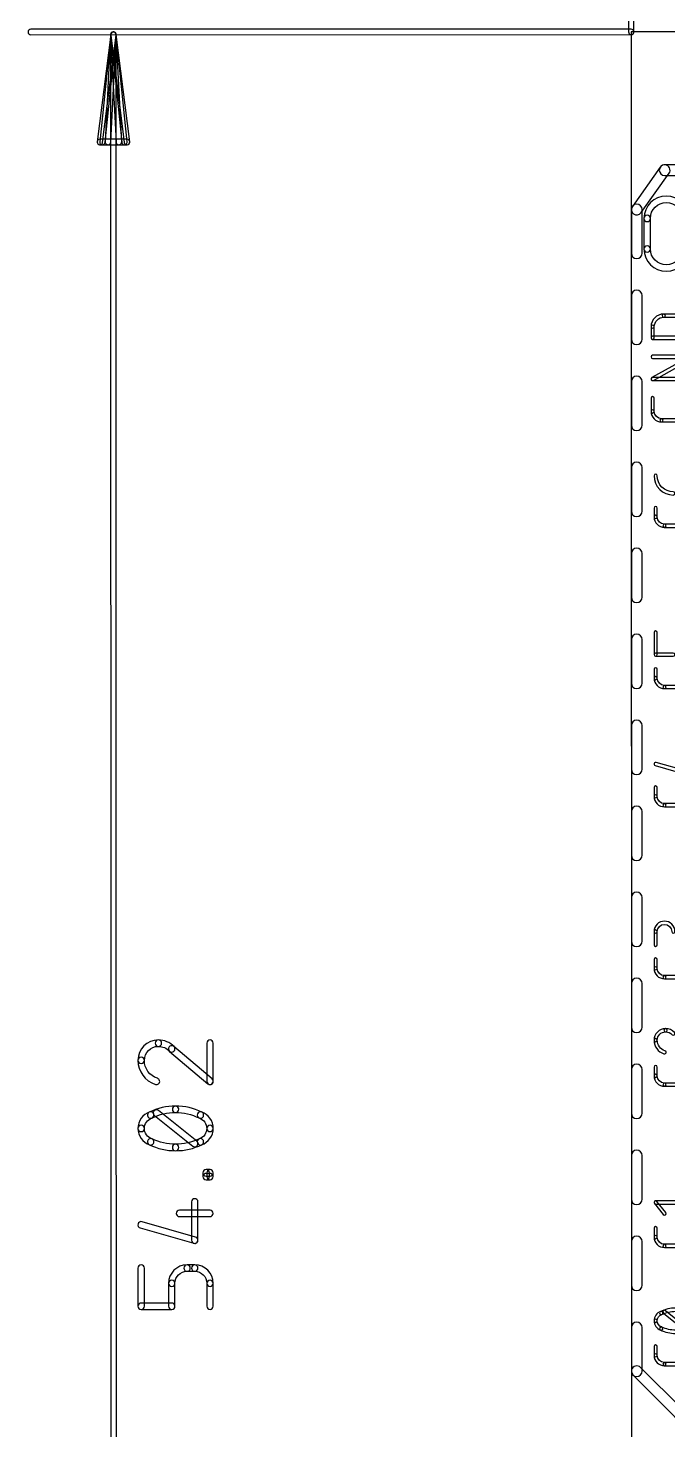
# Model space of a CAD drawing. Extents: x -14.3 to 31.1, y -8.3 to 72.5.
# Drawn here: x -14.25 to 0.86, y 20.98 to 54.11 of the extents above; entities that cross this region are included whole.
import ezdxf

# ---------------------------------------------------------------- set-up
doc = ezdxf.new("R2010")
doc.units = 0
doc.layers.add('20', color=30, linetype='CONTINUOUS')
doc.layers.add('21', color=7, linetype='CONTINUOUS')

msp = doc.modelspace()

# ---------------------------------------------------------------- linework, layer by layer
at = {"layer": '20'}
for p, q in [((31.012, 54.028), (-0.01, 54.018)), ((-0.01, 54.018), (0, 0))]:
    msp.add_line(p, q, dxfattribs=at)
for points in [[(0.055, 54.0184), (-0.0505, 71.9988, 1), (-0.1805, 71.9981), (-0.075, 54.0176, 1)], [(-0.01, 54.083), (-14.1856, 54.0804, 1), (-14.1856, 53.9504), (-0.01, 53.953, 1)], [(-12.4899, 51.4076), (-12.1711, 53.9426, 1), (-12.3001, 53.9588), (-12.6189, 51.4238, 1)], [(-12.4305, 51.4091), (-12.171, 53.9441, 1), (-12.3003, 53.9574), (-12.5598, 51.4223, 1)], [(-12.3002, 51.4124), (-12.1707, 53.9474, 1), (-12.3005, 53.9541), (-12.4301, 51.419, 1)], [(-12.3001, 53.9426), (-11.9804, 51.4077, 1), (-11.8514, 51.4239), (-12.1711, 53.9589, 1)], [(-12.3006, 53.9507), (-12.2906, 0.0627, 1), (-12.1607, 0.0627), (-12.1706, 53.9507, 1)], [(-12.3005, 53.9474), (-12.1701, 51.4124, 1), (-12.0402, 51.4191), (-12.1707, 53.9541, 1)], [(-12.3003, 53.9441), (-12.0398, 51.4091, 1), (-11.9105, 51.4224), (-12.171, 53.9574, 1)], [(-11.9159, 51.4808), (-12.5544, 51.4807, 1), (-12.5544, 51.3507), (-11.9159, 51.3508, 1)], [(-11.1741, 30.0454, 1), (-11.1741, 30.1978, 0.4142), (-11.6567, 29.7152, 1), (-11.5043, 29.7152, -0.4142)], [(-10.9132, 29.9336, 1), (-10.8029, 30.0387, 0.2053), (-11.1741, 30.1978, 1), (-11.1741, 30.0454, -0.2053)], [(-9.8787, 29.2185), (-9.8787, 30.1216, 1), (-10.0311, 30.1216), (-10.0311, 29.2185, 1)], [(-10.9074, 29.9281), (-10.0043, 29.1605, 1), (-9.9056, 29.2766), (-10.8087, 30.0442, 1)], [(-11.5043, 29.7152, 1), (-11.6567, 29.7152, 0.3252), (-11.2428, 29.146, 1), (-11.1958, 29.291, -0.3252)], [(-11.33, 28.351, 1), (-11.3795, 28.4951, 0.3205), (-11.6567, 28.107, 1), (-11.5043, 28.107, -0.3205)], [(-10.7677, 28.4823, 1), (-10.7677, 28.6347, 0.1139), (-11.3881, 28.4916, 1), (-11.3214, 28.3546, -0.1139)], [(-10.2686, 27.8052), (-11.1717, 28.5277, 1), (-11.2669, 28.4087), (-10.3638, 27.6862, 1)], [(-10.2141, 28.3546, 1), (-10.1473, 28.4916, 0.1139), (-10.7677, 28.6347, 1), (-10.7677, 28.4823, -0.1139)], [(-10.0311, 28.107, 1), (-9.8787, 28.107, 0.3205), (-10.156, 28.4951, 1), (-10.2054, 28.351, -0.3205)], [(-11.5043, 28.107, 1), (-11.6567, 28.107, 0.3205), (-11.3795, 27.7188, 1), (-11.33, 27.863, -0.3205)], [(-10.2054, 27.863, 1), (-10.156, 27.7188, 0.3205), (-9.8787, 28.107, 1), (-10.0311, 28.107, -0.3205)], [(-11.3214, 27.8594, 1), (-11.3881, 27.7224, 0.1139), (-10.7677, 27.5792, 1), (-10.7677, 27.7316, -0.1139)], [(-10.7677, 27.7316, 1), (-10.7677, 27.5792, 0.1139), (-10.1473, 27.7224, 1), (-10.2141, 27.8594, -0.1139)], [(-9.969, 26.9676), (-9.969, 27.0579, 1), (-10.1214, 27.0579), (-10.1214, 26.9676, 1)], [(-10.0452, 26.9817), (-9.9549, 26.9817, 1), (-9.9549, 27.1341), (-10.0452, 27.1341, 1)], [(-9.9549, 27.0438), (-10.0452, 27.0438, 1), (-10.0452, 26.8914), (-9.9549, 26.8914, 1)], [(-10.0311, 27.0579), (-10.0311, 26.9676, 1), (-9.8787, 26.9676), (-9.8787, 27.0579, 1)], [(-10.6774, 26.023), (-9.9549, 26.023, 1), (-9.9549, 26.1754), (-10.6774, 26.1754, 1)], [(-10.24, 25.467), (-10.24, 26.3702, 1), (-10.3924, 26.3702), (-10.3924, 25.467, 1)], [(-11.6015, 25.755), (-10.3371, 25.3938, 1), (-10.2952, 25.5403), (-11.5596, 25.9016, 1)], [(-11.5043, 23.9039), (-11.5043, 24.807, 1), (-11.6567, 24.807), (-11.6567, 23.9039, 1)], [(-10.4968, 24.7308, 1), (-10.4968, 24.8832, 0.4142), (-10.9342, 24.4458, 1), (-10.7818, 24.4458, -0.4142)], [(-10.3162, 24.8832), (-10.4968, 24.8832, 1), (-10.4968, 24.7308), (-10.3162, 24.7308, 1)], [(-10.0311, 24.4458, 1), (-9.8787, 24.4458, 0.4142), (-10.3162, 24.8832, 1), (-10.3162, 24.7308, -0.4142)], [(-10.9342, 24.4458), (-10.9342, 23.9039, 1), (-10.7818, 23.9039), (-10.7818, 24.4458, 1)], [(-9.8787, 23.9039), (-9.8787, 24.4458, 1), (-10.0311, 24.4458), (-10.0311, 23.9039, 1)], [(-10.858, 23.9801), (-11.5805, 23.9801, 1), (-11.5805, 23.8277), (-10.858, 23.8277, 1)]]:
    msp.add_lwpolyline(points, format="xyb", close=True, dxfattribs=at)
at = {"layer": '21'}
for points in [[(0.2236, 49.7465), (0.8836, 50.6765, 1), (0.6764, 50.8235), (0.0164, 49.8935, 1)], [(0.78, 50.623), (2.68, 50.623, 1), (2.68, 50.877), (0.78, 50.877, 1)], [(1.1931, 49.6102, 1), (1.3455, 49.6102, 1), (0.29, 49.6102, 1), (0.4424, 49.6102, -1)], [(0.247, 48.7879), (0.247, 49.82, 1), (-0.007, 49.82), (-0.007, 48.7879, 1)], [(0.4424, 48.8878), (0.4424, 49.6102, 1), (0.29, 49.6102), (0.29, 48.8878, 1)], [(0.4424, 48.8878, 1), (0.29, 48.8878, 1), (1.3455, 48.8878, 1), (1.1931, 48.8878, -1)], [(0.247, 46.7557), (0.247, 47.7879, 1), (-0.007, 47.7879), (-0.007, 46.7557, 1)], [(0.7572, 47.2748, 1), (0.7572, 47.351, 0.4142), (0.458, 47.0519, 1), (0.5342, 47.0519, -0.4142)], [(0.5342, 46.7908), (0.5342, 47.0519, 1), (0.458, 47.0519), (0.458, 46.7908, 1)], [(0.7572, 47.2748), (1.1748, 47.2748, 1), (1.1748, 47.351), (0.7572, 47.351, 1)], [(1.4359, 46.8289), (0.4961, 46.8289, 1), (0.4961, 46.7527), (1.4359, 46.7527, 1)], [(0.5146, 45.7822), (1.4544, 46.3043, 1), (1.4174, 46.3709), (0.4776, 45.8488, 1)], [(1.4359, 46.3757), (0.4961, 46.3757, 1), (0.4961, 46.2995), (1.4359, 46.2995, 1)], [(0.247, 44.7236), (0.247, 45.7557, 1), (-0.007, 45.7557), (-0.007, 44.7236, 1)], [(1.4359, 45.8536), (0.4961, 45.8536, 1), (0.4961, 45.7774), (1.4359, 45.7774, 1)], [(0.5342, 45.0489), (0.5342, 45.3622, 1), (0.458, 45.3622), (0.458, 45.0489, 1)], [(0.5342, 45.0489, 1), (0.458, 45.0489, 0.4142), (0.7049, 44.802, 1), (0.7049, 44.8782, -0.4142)], [(1.2271, 44.8782), (0.7049, 44.8782, 1), (0.7049, 44.802), (1.2271, 44.802, 1)], [(0.247, 42.6914), (0.247, 43.7236, 1), (-0.007, 43.7236), (-0.007, 42.6914, 1)], [(0.6042, 43.5304, 1), (0.528, 43.5304, 0.4142), (0.9838, 43.0746, 1), (0.9838, 43.1508, -0.4142)], [(0.6042, 42.5569), (0.6042, 42.7658, 1), (0.528, 42.7658), (0.528, 42.5569, 1)], [(0.6042, 42.5569, 1), (0.528, 42.5569, 0.4142), (0.7749, 42.31, 1), (0.7749, 42.3862, -0.4142)], [(1.2971, 42.3862), (0.7749, 42.3862, 1), (0.7749, 42.31), (1.2971, 42.31, 1)], [(0.247, 40.6593), (0.247, 41.6914, 1), (-0.007, 41.6914), (-0.007, 40.6593, 1)], [(0.247, 38.6271), (0.247, 39.6593, 1), (-0.007, 39.6593), (-0.007, 38.6271, 1)], [(0.6042, 39.3027), (0.6042, 39.8248, 1), (0.528, 39.8248), (0.528, 39.3027, 1)], [(0.9838, 39.3408), (0.5661, 39.3408, 1), (0.5661, 39.2646), (0.9838, 39.2646, 1)], [(0.6042, 38.7469), (0.6042, 38.9558, 1), (0.528, 38.9558), (0.528, 38.7469, 1)], [(0.6042, 38.7469, 1), (0.528, 38.7469, 0.4142), (0.7749, 38.5, 1), (0.7749, 38.5762, -0.4142)], [(1.2971, 38.5762), (0.7749, 38.5762, 1), (0.7749, 38.5), (1.2971, 38.5, 1)], [(0.247, 36.595), (0.247, 37.6271, 1), (-0.007, 37.6271), (-0.007, 36.595, 1)], [(0.5556, 36.6809), (1.2866, 36.472, 1), (1.3075, 36.5453), (0.5766, 36.7541, 1)], [(0.6042, 35.9529), (0.6042, 36.1618, 1), (0.528, 36.1618), (0.528, 35.9529, 1)], [(0.6042, 35.9529, 1), (0.528, 35.9529, 0.4142), (0.7749, 35.706, 1), (0.7749, 35.7822, -0.4142)], [(1.2971, 35.7822), (0.7749, 35.7822, 1), (0.7749, 35.706), (1.2971, 35.706, 1)], [(0.247, 34.5629), (0.247, 35.595, 1), (-0.007, 35.595), (-0.007, 34.5629, 1)], [(0.247, 32.5307), (0.247, 33.5629, 1), (-0.007, 33.5629), (-0.007, 32.5307, 1)], [(0.9457, 32.7579, 1), (1.0219, 32.7579, 1), (0.528, 32.7579, 1), (0.6042, 32.7579, -1)], [(0.6042, 32.4447), (0.6042, 32.7579, 1), (0.528, 32.7579), (0.528, 32.4447, 1)], [(0.6042, 31.8889), (0.6042, 32.0978, 1), (0.528, 32.0978), (0.528, 31.8889, 1)], [(0.6042, 31.8889, 1), (0.528, 31.8889, 0.4142), (0.7749, 31.642, 1), (0.7749, 31.7182, -0.4142)], [(0.247, 30.4986), (0.247, 31.5307, 1), (-0.007, 31.5307), (-0.007, 30.4986, 1)], [(1.2971, 31.7182), (0.7749, 31.7182, 1), (0.7749, 31.642), (1.2971, 31.642, 1)], [(0.8011, 30.3887, 1), (0.8011, 30.4649, 0.4142), (0.528, 30.1918, 1), (0.6042, 30.1918, -0.4142)], [(0.6042, 30.1918, 1), (0.528, 30.1918, 0.3252), (0.7632, 29.8684, 1), (0.7867, 29.9409, -0.3252)], [(0.9562, 30.3222, 1), (1.0114, 30.3747, 0.2053), (0.801, 30.4649, 1), (0.8011, 30.3887, -0.2053)], [(0.247, 28.4664), (0.247, 29.4986, 1), (-0.007, 29.4986), (-0.007, 28.4664, 1)], [(0.6042, 29.3489), (0.6042, 29.5578, 1), (0.528, 29.5578), (0.528, 29.3489, 1)], [(0.6042, 29.3489, 1), (0.528, 29.3489, 0.4142), (0.7749, 29.102, 1), (0.7749, 29.1782, -0.4142)], [(1.2971, 29.1782), (0.7749, 29.1782, 1), (0.7749, 29.102), (1.2971, 29.102, 1)], [(0.247, 26.4343), (0.247, 27.4664, 1), (-0.007, 27.4664), (-0.007, 26.4343, 1)], [(0.8047, 26.1185), (0.5959, 26.3795, 1), (0.5363, 26.3319), (0.7452, 26.0709, 1)], [(0.5661, 26.3176), (1.5059, 26.3176, 1), (1.5059, 26.3938), (0.5661, 26.3938, 1)], [(0.247, 24.4021), (0.247, 25.4343, 1), (-0.007, 25.4343), (-0.007, 24.4021, 1)], [(0.6042, 25.5389), (0.6042, 25.7478, 1), (0.528, 25.7478), (0.528, 25.5389, 1)], [(0.6042, 25.5389, 1), (0.528, 25.5389, 0.4142), (0.7749, 25.292, 1), (0.7749, 25.3682, -0.4142)], [(1.2971, 25.3682), (0.7749, 25.3682, 1), (0.7749, 25.292), (1.2971, 25.292, 1)], [(1.036, 23.7847, 1), (1.036, 23.8609, 0.1139), (0.6799, 23.7787, 1), (0.7133, 23.7102, -0.1139)], [(0.247, 22.37), (0.247, 23.4021, 1), (-0.007, 23.4021), (-0.007, 22.37, 1)], [(0.709, 23.7084, 1), (0.6843, 23.7805, 0.3205), (0.528, 23.5617, 1), (0.6042, 23.5617, -0.3205)], [(0.6042, 23.5617, 1), (0.528, 23.5617, 0.3205), (0.6843, 23.3429, 1), (0.709, 23.415, -0.3205)], [(1.3209, 23.3826), (0.7987, 23.8003, 1), (0.7511, 23.7408), (1.2733, 23.3231, 1)], [(0.7133, 23.4132, 1), (0.6799, 23.3447, 0.1139), (1.036, 23.2626, 1), (1.036, 23.3388, -0.1139)], [(0.6042, 22.7449), (0.6042, 22.9538, 1), (0.528, 22.9538), (0.528, 22.7449, 1)], [(0.6042, 22.7449, 1), (0.528, 22.7449, 0.4142), (0.7749, 22.498, 1), (0.7749, 22.5742, -0.4142)], [(1.2971, 22.5742), (0.7749, 22.5742, 1), (0.7749, 22.498), (1.2971, 22.498, 1)], [(1.1998, 21.4698), (0.2098, 22.4598, 1), (0.0302, 22.2802), (1.0202, 21.2902, 1)]]:
    msp.add_lwpolyline(points, format="xyb", close=True, dxfattribs=at)

doc.saveas('drawing.dxf')
